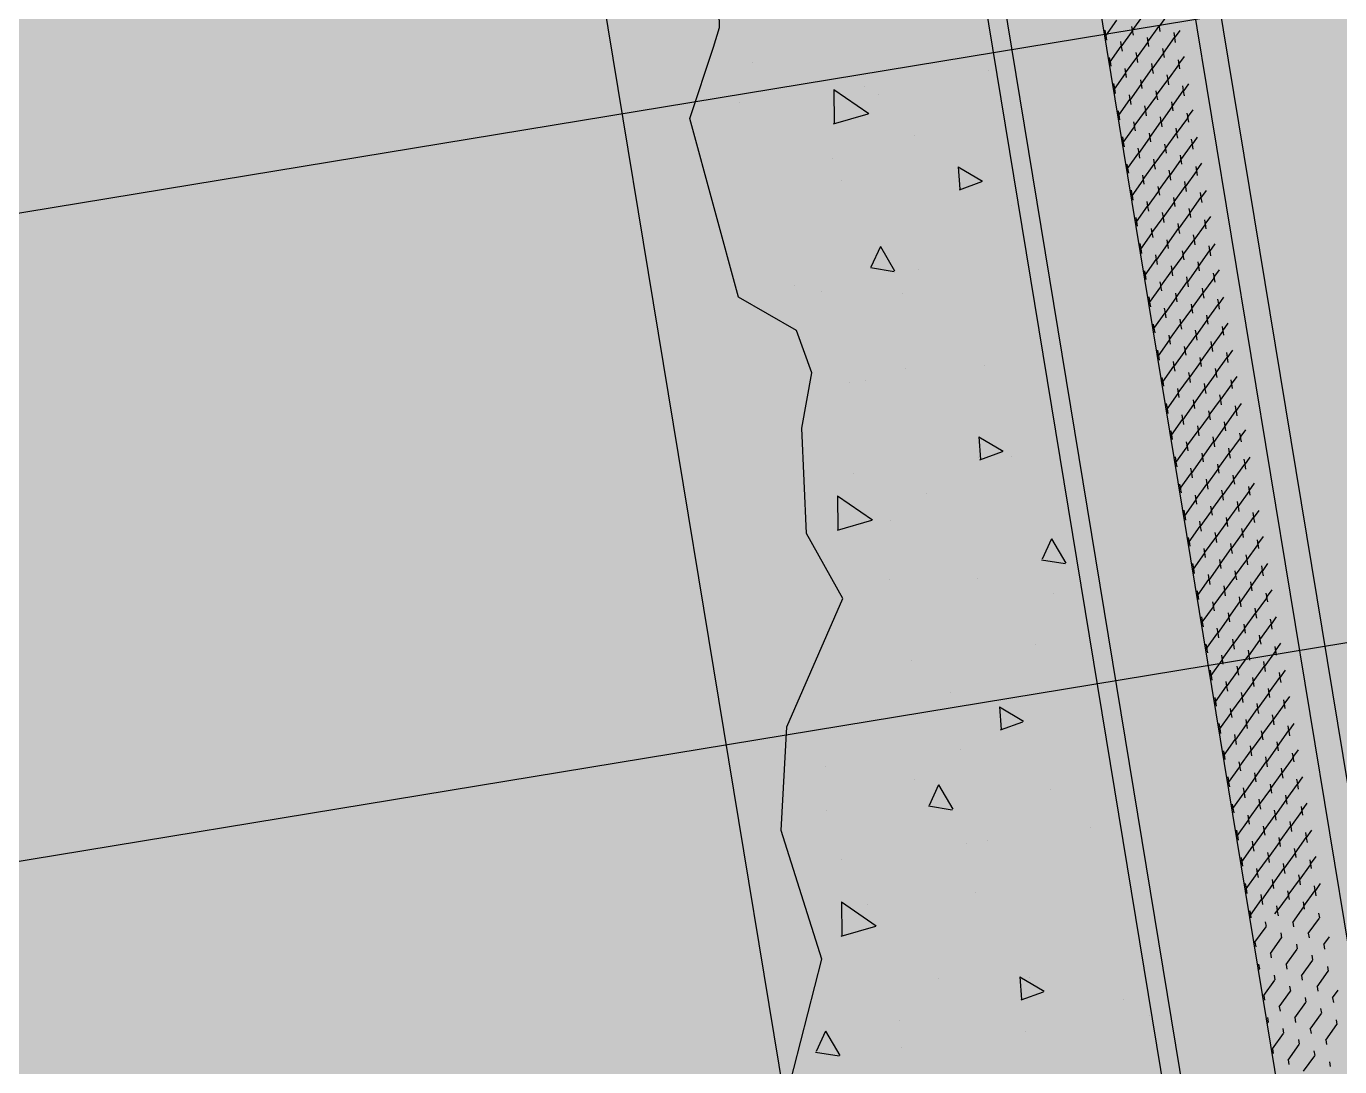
# Model space of a CAD drawing. Header units: millimetres. Extents: x 33240 to 33395, y 51607 to 51720.
# Drawn here: x 33274.4885 to 33274.8378, y 51681.1528 to 51681.4294 of the extents above; entities that cross this region are included whole.
import ezdxf

# ---------------------------------------------------------------- set-up
doc = ezdxf.new("R2010")
doc.units = ezdxf.units.MM
doc.header["$LTSCALE"] = 0.3
doc.header["$MEASUREMENT"] = 0
doc.linetypes.add('ACAD_ISO04W100', pattern=[30, 24, -3, 0, -3])
for name, color, linetype in [('07-REVT-SOL', 8, 'CONTINUOUS'), ('08-EQUI-MEUBLE-PROJ-01', 11, 'CONTINUOUS'), ('15-PLAF-TECHN-TEMPORAIRE', 113, 'CONTINUOUS')]:
    doc.layers.add(name, color=color, linetype=linetype)

msp = doc.modelspace()

# ---------------------------------------------------------------- hatches: boundary and pattern name
at = {"layer": '07-REVT-SOL'}
h = msp.add_hatch(dxfattribs=at)
h.set_pattern_fill('CROSS', color=30, style=0)
h.set_pattern_definition([(189.35057367, (57785.36794, 108093.83487), (-0.2060594638, -0.2872968802), [0.125, -0.375]), (279.35057367, (57785.29612, 108093.88639), (0.2872968802, -0.2060594638), [0.125, -0.375])])
edge = h.paths.add_edge_path()
edge.add_line((33283.37834, 51687.08222), (33282.64428, 51691.54015))
edge.add_line((33282.64428, 51691.54015), (33270.16237, 51689.48484))
edge.add_line((33270.16237, 51689.48484), (33272.72134, 51673.94416))
edge.add_line((33272.72134, 51673.94416), (33273.82317, 51674.12555))
edge.add_line((33273.82317, 51674.12555), (33273.45317, 51676.37256))
edge.add_line((33273.45317, 51676.37256), (33279.43924, 51677.35824))
edge.add_line((33279.43924, 51677.35824), (33280.44289, 51671.26305))
edge.add_line((33280.44289, 51671.26305), (33280.69327, 51669.7425))
edge.add_line((33280.69327, 51669.7425), (33287.18279, 51670.81109))
edge.add_arc((33295.49829, 51677.43212), 10.62947, 146.696325, 218.527795, ccw=False)
edge.add_line((33286.61448, 51683.26851), (33287.3226, 51684.32885))
edge.add_line((33287.3226, 51684.32885), (33288.3032, 51685.52771))
edge.add_line((33288.3032, 51685.52771), (33286.19868, 51687.54663))
edge.add_line((33286.19868, 51687.54663), (33283.37834, 51687.08222))

# ---------------------------------------------------------------- linework, layer by layer
at = {"layer": '08-EQUI-MEUBLE-PROJ-01', "ltscale": 0.8}
for p, q in [((33273.78824, 51687.2367), (33274.9208, 51680.35868)), ((33274.9504, 51680.36355), (33274.37014, 51683.88745))]:
    msp.add_line(p, q, dxfattribs=at)
at = {"layer": '08-EQUI-MEUBLE-PROJ-01', "color": 8, "ltscale": 0.8}
for p, q in [((33273.68957, 51687.22046), (33274.95606, 51679.52903)), ((33274.538, 51683.01896), (33274.97459, 51680.36754)), ((33274.5453, 51683.01669), (33274.98133, 51680.36865)), ((33274.74253, 51681.47207), (33274.82377, 51680.97873)), ((33274.67286, 51681.42912), (33274.67272, 51681.43758)), ((33274.78263, 51681.42822), (33274.78559, 51681.43234)), ((33274.78974, 51681.42924), (33274.7927, 51681.43337)), ((33274.67124, 51681.42389), (33274.67286, 51681.42912)), ((33274.77557, 51681.42691), (33274.77853, 51681.43104)), ((33274.78274, 51681.42814), (33274.78254, 51681.42939)), ((33274.78676, 51681.42526), (33274.78972, 51681.42938)), ((33274.79004, 51681.42805), (33274.78983, 51681.42931)), ((33274.77533, 51681.42675), (33274.77554, 51681.42705)), ((33274.77563, 51681.42711), (33274.77542, 51681.42836)), ((33274.77586, 51681.42572), (33274.77565, 51681.42697)), ((33274.77976, 51681.42415), (33274.77955, 51681.4254)), ((33274.77969, 51681.42395), (33274.78265, 51681.42808)), ((33274.78293, 51681.42703), (33274.78272, 51681.42828)), ((33274.78382, 51681.42099), (33274.78678, 51681.42512)), ((33274.78687, 51681.42518), (33274.78666, 51681.42643)), ((33274.78705, 51681.42407), (33274.78685, 51681.42532)), ((33274.79089, 51681.4223), (33274.79385, 51681.42642)), ((33274.79394, 51681.42649), (33274.79373, 51681.42774)), ((33274.79387, 51681.42628), (33274.79534, 51681.42833)), ((33274.79416, 51681.42509), (33274.79396, 51681.42635)), ((33274.66496, 51681.40489), (33274.67124, 51681.42389)), ((33274.77671, 51681.41996), (33274.77967, 51681.42409)), ((33274.77999, 51681.42276), (33274.77978, 51681.42401)), ((33274.78389, 51681.42119), (33274.78368, 51681.42244)), ((33274.78795, 51681.41803), (33274.79091, 51681.42216)), ((33274.791, 51681.42222), (33274.79079, 51681.42347)), ((33274.79118, 51681.4211), (33274.79097, 51681.42236)), ((33274.68156, 51681.41979), (33274.68156, 51681.41979)), ((33274.77652, 51681.41952), (33274.77673, 51681.41982)), ((33274.77682, 51681.41988), (33274.77661, 51681.42114)), ((33274.777, 51681.41877), (33274.7768, 51681.42002)), ((33274.78095, 51681.41692), (33274.78074, 51681.41818)), ((33274.78084, 51681.417), (33274.7838, 51681.42113)), ((33274.78412, 51681.4198), (33274.78391, 51681.42105)), ((33274.78497, 51681.41404), (33274.78793, 51681.41817)), ((33274.78801, 51681.41823), (33274.78781, 51681.41948)), ((33274.79208, 51681.41507), (33274.79504, 51681.41919)), ((33274.79513, 51681.41926), (33274.79492, 51681.42051)), ((33274.79502, 51681.41933), (33274.79648, 51681.42138)), ((33274.79531, 51681.41814), (33274.7951, 51681.4194)), ((33274.74434, 51681.41769), (33274.74434, 51681.41769)), ((33274.7779, 51681.41273), (33274.78086, 51681.41686)), ((33274.78113, 51681.41581), (33274.78093, 51681.41706)), ((33274.78508, 51681.41396), (33274.78487, 51681.41522)), ((33274.78824, 51681.41684), (33274.78804, 51681.41809)), ((33274.78909, 51681.41108), (33274.79205, 51681.41521)), ((33274.79214, 51681.41527), (33274.79194, 51681.41652)), ((33274.79237, 51681.41388), (33274.79217, 51681.41513)), ((33274.70327, 51681.41262), (33274.71255, 51681.40625)), ((33274.70327, 51681.41262), (33274.70336, 51681.40362)), ((33274.7113, 51681.41348), (33274.7113, 51681.41348)), ((33274.71508, 51681.41134), (33274.71508, 51681.41134)), ((33274.77766, 51681.41258), (33274.77788, 51681.41287)), ((33274.77796, 51681.41293), (33274.77776, 51681.41419)), ((33274.77819, 51681.41154), (33274.77799, 51681.41279)), ((33274.78209, 51681.40997), (33274.78189, 51681.41123)), ((33274.78203, 51681.40977), (33274.78499, 51681.4139)), ((33274.78526, 51681.41285), (33274.78505, 51681.4141)), ((33274.7892, 51681.411), (33274.789, 51681.41225)), ((33274.78939, 51681.40989), (33274.78918, 51681.41114)), ((33274.79322, 51681.40812), (33274.79618, 51681.41225)), ((33274.79627, 51681.41231), (33274.79606, 51681.41356)), ((33274.79621, 51681.41211), (33274.79767, 51681.41415)), ((33274.7965, 51681.41092), (33274.79629, 51681.41217)), ((33274.67825, 51681.40927), (33274.67825, 51681.40927)), ((33274.77904, 51681.40578), (33274.782, 51681.40991)), ((33274.78232, 51681.40858), (33274.78212, 51681.40983)), ((33274.78622, 51681.40701), (33274.78601, 51681.40827)), ((33274.78616, 51681.40681), (33274.78912, 51681.41094)), ((33274.79028, 51681.40385), (33274.79324, 51681.40798)), ((33274.79333, 51681.40804), (33274.79313, 51681.40929)), ((33274.79352, 51681.40693), (33274.79331, 51681.40818)), ((33274.67791, 51681.35742), (33274.66496, 51681.40489)), ((33274.70321, 51681.40349), (33274.7124, 51681.40613)), ((33274.77885, 51681.40535), (33274.77907, 51681.40564)), ((33274.77915, 51681.40571), (33274.77895, 51681.40696)), ((33274.77934, 51681.40459), (33274.77913, 51681.40585)), ((33274.78317, 51681.40282), (33274.78613, 51681.40695)), ((33274.78645, 51681.40562), (33274.78624, 51681.40687)), ((33274.79035, 51681.40405), (33274.79014, 51681.40531)), ((33274.79441, 51681.40089), (33274.79737, 51681.40502)), ((33274.79746, 51681.40508), (33274.79725, 51681.40633)), ((33274.79735, 51681.40516), (33274.79882, 51681.4072)), ((33274.79764, 51681.40397), (33274.79744, 51681.40522)), ((33274.78023, 51681.39855), (33274.7832, 51681.40268)), ((33274.78328, 51681.40275), (33274.78308, 51681.404)), ((33274.78347, 51681.40163), (33274.78326, 51681.40288)), ((33274.78741, 51681.39978), (33274.7872, 51681.40104)), ((33274.7873, 51681.39986), (33274.79026, 51681.40399)), ((33274.79058, 51681.40266), (33274.79037, 51681.40391)), ((33274.79143, 51681.3969), (33274.79439, 51681.40103)), ((33274.79448, 51681.40109), (33274.79427, 51681.40234)), ((33274.79471, 51681.3997), (33274.7945, 51681.40095)), ((33274.72475, 51681.40025), (33274.72475, 51681.40025)), ((33274.78, 51681.3984), (33274.78021, 51681.39869)), ((33274.7803, 51681.39876), (33274.78009, 51681.40001)), ((33274.78053, 51681.39736), (33274.78032, 51681.39862)), ((33274.78436, 51681.39559), (33274.78732, 51681.39972)), ((33274.78759, 51681.39867), (33274.78739, 51681.39992)), ((33274.79154, 51681.39682), (33274.79133, 51681.39808)), ((33274.79556, 51681.39394), (33274.79852, 51681.39807)), ((33274.7986, 51681.39813), (33274.7984, 51681.39938)), ((33274.79854, 51681.39793), (33274.80001, 51681.39998)), ((33274.79883, 51681.39674), (33274.79863, 51681.39799)), ((33274.70286, 51681.39431), (33274.70286, 51681.39431)), ((33274.78138, 51681.39161), (33274.78434, 51681.39573)), ((33274.78443, 51681.3958), (33274.78422, 51681.39705)), ((33274.78466, 51681.3944), (33274.78445, 51681.39566)), ((33274.78856, 51681.39284), (33274.78835, 51681.39409)), ((33274.78849, 51681.39263), (33274.79145, 51681.39676)), ((33274.79172, 51681.39571), (33274.79152, 51681.39696)), ((33274.79262, 51681.38967), (33274.79558, 51681.3938)), ((33274.79567, 51681.39386), (33274.79546, 51681.39512)), ((33274.79585, 51681.39275), (33274.79564, 51681.394)), ((33274.73636, 51681.39207), (33274.74281, 51681.38825)), ((33274.73636, 51681.39207), (33274.73681, 51681.38609)), ((33274.78119, 51681.39117), (33274.7814, 51681.39147)), ((33274.78149, 51681.39153), (33274.78128, 51681.39278)), ((33274.78167, 51681.39041), (33274.78147, 51681.39167)), ((33274.78551, 51681.38865), (33274.78847, 51681.39277)), ((33274.78878, 51681.39144), (33274.78858, 51681.3927)), ((33274.79268, 51681.38987), (33274.79248, 51681.39113)), ((33274.79675, 51681.38671), (33274.79971, 51681.39084)), ((33274.79979, 51681.3909), (33274.79959, 51681.39216)), ((33274.79968, 51681.39098), (33274.80115, 51681.39303)), ((33274.79998, 51681.38979), (33274.79977, 51681.39104)), ((33274.70525, 51681.38836), (33274.70525, 51681.38836)), ((33274.73665, 51681.38596), (33274.74265, 51681.38812)), ((33274.78257, 51681.38438), (33274.78553, 51681.38851)), ((33274.78562, 51681.38857), (33274.78541, 51681.38982)), ((33274.7858, 51681.38745), (33274.78559, 51681.38871)), ((33274.78975, 51681.38561), (33274.78954, 51681.38686)), ((33274.78963, 51681.38568), (33274.7926, 51681.38981)), ((33274.79291, 51681.38848), (33274.79271, 51681.38974)), ((33274.79376, 51681.38272), (33274.79672, 51681.38685)), ((33274.79681, 51681.38691), (33274.7966, 51681.38817)), ((33274.79704, 51681.38552), (33274.79683, 51681.38677)), ((33274.78233, 51681.38422), (33274.78255, 51681.38452)), ((33274.78263, 51681.38458), (33274.78243, 51681.38583)), ((33274.78286, 51681.38319), (33274.78266, 51681.38444)), ((33274.7867, 51681.38142), (33274.78966, 51681.38554)), ((33274.78993, 51681.38449), (33274.78972, 51681.38575)), ((33274.79387, 51681.38265), (33274.79367, 51681.3839)), ((33274.79789, 51681.37976), (33274.80085, 51681.38389)), ((33274.80094, 51681.38395), (33274.80073, 51681.38521)), ((33274.80087, 51681.38375), (33274.80234, 51681.3858)), ((33274.80117, 51681.38256), (33274.80096, 51681.38381)), ((33274.75054, 51681.38176), (33274.75054, 51681.38176)), ((33274.78371, 51681.37743), (33274.78667, 51681.38156)), ((33274.78676, 51681.38162), (33274.78656, 51681.38287)), ((33274.78699, 51681.38023), (33274.78678, 51681.38148)), ((33274.79089, 51681.37866), (33274.79068, 51681.37991)), ((33274.79082, 51681.37846), (33274.79379, 51681.38258)), ((33274.79406, 51681.38153), (33274.79385, 51681.38279)), ((33274.798, 51681.37969), (33274.7978, 51681.38094)), ((33274.79818, 51681.37857), (33274.79798, 51681.37983)), ((33274.78352, 51681.37699), (33274.78374, 51681.37729)), ((33274.78382, 51681.37735), (33274.78362, 51681.3786)), ((33274.78401, 51681.37624), (33274.7838, 51681.37749)), ((33274.78784, 51681.37447), (33274.7908, 51681.3786)), ((33274.79112, 51681.37727), (33274.79091, 51681.37852)), ((33274.79502, 51681.3757), (33274.79481, 51681.37695)), ((33274.79495, 51681.37549), (33274.79791, 51681.37962)), ((33274.79908, 51681.37253), (33274.80204, 51681.37666)), ((33274.80213, 51681.37672), (33274.80192, 51681.37798)), ((33274.80202, 51681.3768), (33274.80349, 51681.37885)), ((33274.80231, 51681.37561), (33274.80211, 51681.37686)), ((33274.7849, 51681.3702), (33274.78786, 51681.37433)), ((33274.78795, 51681.37439), (33274.78775, 51681.37564)), ((33274.78814, 51681.37328), (33274.78793, 51681.37453)), ((33274.79197, 51681.37151), (33274.79493, 51681.37564)), ((33274.79525, 51681.3743), (33274.79504, 51681.37556)), ((33274.79915, 51681.37274), (33274.79894, 51681.37399)), ((33274.71566, 51681.37084), (33274.71315, 51681.36539)), ((33274.71566, 51681.37084), (33274.71944, 51681.36437)), ((33274.78467, 51681.37004), (33274.78488, 51681.37034)), ((33274.78497, 51681.3704), (33274.78476, 51681.37165)), ((33274.7852, 51681.36901), (33274.78499, 51681.37026)), ((33274.78903, 51681.36724), (33274.79199, 51681.37137)), ((33274.79208, 51681.37143), (33274.79187, 51681.37268)), ((33274.79226, 51681.37032), (33274.79206, 51681.37157)), ((33274.79621, 51681.36847), (33274.796, 51681.36972)), ((33274.7961, 51681.36855), (33274.79906, 51681.37267)), ((33274.79937, 51681.37134), (33274.79917, 51681.3726)), ((33274.80023, 51681.36559), (33274.80319, 51681.36971)), ((33274.80327, 51681.36978), (33274.80307, 51681.37103)), ((33274.80321, 51681.36957), (33274.80468, 51681.37162)), ((33274.8035, 51681.36838), (33274.8033, 51681.36964)), ((33274.78605, 51681.36325), (33274.78901, 51681.36738)), ((33274.7891, 51681.36744), (33274.78889, 51681.36869)), ((33274.78933, 51681.36605), (33274.78912, 51681.3673)), ((33274.79322, 51681.36448), (33274.79302, 51681.36573)), ((33274.79316, 51681.36428), (33274.79612, 51681.36841)), ((33274.79639, 51681.36736), (33274.79618, 51681.36861)), ((33274.80034, 51681.36551), (33274.80013, 51681.36676)), ((33274.71299, 51681.36526), (33274.71929, 51681.36424)), ((33274.72582, 51681.36468), (33274.72582, 51681.36468)), ((33274.78586, 51681.36281), (33274.78607, 51681.36311)), ((33274.78616, 51681.36317), (33274.78595, 51681.36443)), ((33274.78634, 51681.36206), (33274.78614, 51681.36331)), ((33274.79018, 51681.36029), (33274.79314, 51681.36442)), ((33274.79345, 51681.36309), (33274.79325, 51681.36434)), ((33274.79735, 51681.36152), (33274.79715, 51681.36277)), ((33274.79729, 51681.36132), (33274.80025, 51681.36545)), ((33274.80052, 51681.36439), (33274.80031, 51681.36565)), ((33274.80142, 51681.35836), (33274.80438, 51681.36248)), ((33274.80446, 51681.36255), (33274.80426, 51681.3638)), ((33274.80435, 51681.36262), (33274.80582, 51681.36467)), ((33274.80465, 51681.36143), (33274.80444, 51681.36269)), ((33274.69278, 51681.36047), (33274.69278, 51681.36047)), ((33274.70003, 51681.35883), (33274.70003, 51681.35883)), ((33274.78724, 51681.35602), (33274.7902, 51681.36015)), ((33274.79029, 51681.36021), (33274.79008, 51681.36147)), ((33274.79047, 51681.3591), (33274.79026, 51681.36035)), ((33274.7943, 51681.35733), (33274.79726, 51681.36146)), ((33274.79758, 51681.36013), (33274.79738, 51681.36138)), ((33274.80148, 51681.35856), (33274.80127, 51681.35981)), ((33274.69336, 51681.34858), (33274.67791, 51681.35742)), ((33274.72153, 51681.3583), (33274.72153, 51681.3583)), ((33274.787, 51681.35587), (33274.78721, 51681.35616)), ((33274.7873, 51681.35622), (33274.7871, 51681.35748)), ((33274.78753, 51681.35483), (33274.78733, 51681.35608)), ((33274.79137, 51681.35306), (33274.79433, 51681.35719)), ((33274.79441, 51681.35725), (33274.79421, 51681.35851)), ((33274.7946, 51681.35614), (33274.79439, 51681.35739)), ((33274.79854, 51681.35429), (33274.79834, 51681.35554)), ((33274.79843, 51681.35437), (33274.80139, 51681.3585)), ((33274.80171, 51681.35717), (33274.8015, 51681.35842)), ((33274.80256, 51681.35141), (33274.80552, 51681.35554)), ((33274.80561, 51681.3556), (33274.8054, 51681.35685)), ((33274.80554, 51681.3554), (33274.80701, 51681.35744)), ((33274.80584, 51681.35421), (33274.80563, 51681.35546)), ((33274.78838, 51681.34907), (33274.79134, 51681.3532)), ((33274.79143, 51681.35326), (33274.79122, 51681.35452)), ((33274.79166, 51681.35187), (33274.79145, 51681.35312)), ((33274.79549, 51681.3501), (33274.79845, 51681.35423)), ((33274.79873, 51681.35318), (33274.79852, 51681.35443)), ((33274.80267, 51681.35133), (33274.80246, 51681.35258)), ((33274.69741, 51681.3373), (33274.69336, 51681.34858)), ((33274.78819, 51681.34864), (33274.78841, 51681.34893)), ((33274.78849, 51681.349), (33274.78829, 51681.35025)), ((33274.78868, 51681.34788), (33274.78847, 51681.34914)), ((33274.79251, 51681.34611), (33274.79547, 51681.35024)), ((33274.79556, 51681.3503), (33274.79535, 51681.35156)), ((33274.79579, 51681.34891), (33274.79558, 51681.35016)), ((33274.79969, 51681.34734), (33274.79948, 51681.3486)), ((33274.79962, 51681.34714), (33274.80258, 51681.35127)), ((33274.80285, 51681.35022), (33274.80265, 51681.35147)), ((33274.80375, 51681.34418), (33274.80671, 51681.34831)), ((33274.8068, 51681.34837), (33274.80659, 51681.34962)), ((33274.80669, 51681.34845), (33274.80816, 51681.35049)), ((33274.80698, 51681.34726), (33274.80678, 51681.34851)), ((33274.78957, 51681.34184), (33274.79253, 51681.34597)), ((33274.79262, 51681.34604), (33274.79241, 51681.34729)), ((33274.7928, 51681.34492), (33274.7926, 51681.34617)), ((33274.79664, 51681.34315), (33274.7996, 51681.34728)), ((33274.79992, 51681.34595), (33274.79971, 51681.3472)), ((33274.80381, 51681.34438), (33274.80361, 51681.34563)), ((33274.78934, 51681.34169), (33274.78955, 51681.34198)), ((33274.78964, 51681.34205), (33274.78943, 51681.3433)), ((33274.78987, 51681.34065), (33274.78966, 51681.34191)), ((33274.7937, 51681.33888), (33274.79666, 51681.34301)), ((33274.79675, 51681.34307), (33274.79654, 51681.34433)), ((33274.79693, 51681.34196), (33274.79673, 51681.34321)), ((33274.80088, 51681.34011), (33274.80067, 51681.34137)), ((33274.80077, 51681.34019), (33274.80373, 51681.34432)), ((33274.80404, 51681.34299), (33274.80384, 51681.34424)), ((33274.80489, 51681.33723), (33274.80785, 51681.34136)), ((33274.80794, 51681.34142), (33274.80774, 51681.34267)), ((33274.80788, 51681.34122), (33274.80935, 51681.34327)), ((33274.80817, 51681.34003), (33274.80797, 51681.34128)), ((33274.72221, 51681.33839), (33274.72221, 51681.33839)), ((33274.74322, 51681.33928), (33274.74322, 51681.33928)), ((33274.79072, 51681.3349), (33274.79368, 51681.33902)), ((33274.79377, 51681.33909), (33274.79356, 51681.34034)), ((33274.79399, 51681.33769), (33274.79379, 51681.33895)), ((33274.79783, 51681.33592), (33274.80079, 51681.34005)), ((33274.80106, 51681.339), (33274.80085, 51681.34025)), ((33274.805, 51681.33715), (33274.8048, 51681.33841)), ((33274.69477, 51681.32256), (33274.69741, 51681.3373)), ((33274.70735, 51681.33466), (33274.70735, 51681.33466)), ((33274.7117, 51681.33532), (33274.7117, 51681.33532)), ((33274.79053, 51681.33446), (33274.79074, 51681.33476)), ((33274.79083, 51681.33482), (33274.79062, 51681.33607)), ((33274.79101, 51681.3337), (33274.7908, 51681.33496)), ((33274.79484, 51681.33194), (33274.79781, 51681.33606)), ((33274.79789, 51681.33613), (33274.79769, 51681.33738)), ((33274.79812, 51681.33473), (33274.79792, 51681.33599)), ((33274.80202, 51681.33316), (33274.80181, 51681.33442)), ((33274.80196, 51681.33296), (33274.80492, 51681.33709)), ((33274.80519, 51681.33604), (33274.80498, 51681.33729)), ((33274.80913, 51681.33419), (33274.80893, 51681.33545)), ((33274.80902, 51681.33427), (33274.81049, 51681.33632)), ((33274.80932, 51681.33308), (33274.80911, 51681.33433)), ((33274.79191, 51681.32767), (33274.79487, 51681.3318)), ((33274.79496, 51681.33186), (33274.79475, 51681.33311)), ((33274.79514, 51681.33074), (33274.79493, 51681.332)), ((33274.79897, 51681.32897), (33274.80193, 51681.3331)), ((33274.80225, 51681.33177), (33274.80204, 51681.33303)), ((33274.80615, 51681.3302), (33274.80594, 51681.33146)), ((33274.80608, 51681.33), (33274.80905, 51681.33413)), ((33274.79167, 51681.32751), (33274.79188, 51681.32781)), ((33274.79197, 51681.32787), (33274.79177, 51681.32912)), ((33274.7922, 51681.32648), (33274.79199, 51681.32773)), ((33274.79603, 51681.32471), (33274.799, 51681.32883)), ((33274.79908, 51681.3289), (33274.79888, 51681.33015)), ((33274.79927, 51681.32778), (33274.79906, 51681.32904)), ((33274.8031, 51681.32601), (33274.80606, 51681.33014)), ((33274.80638, 51681.32881), (33274.80617, 51681.33006)), ((33274.81028, 51681.32724), (33274.81007, 51681.3285)), ((33274.81021, 51681.32704), (33274.81168, 51681.32909)), ((33274.79305, 51681.32072), (33274.79601, 51681.32485)), ((33274.7961, 51681.32491), (33274.79589, 51681.32616)), ((33274.79633, 51681.32352), (33274.79612, 51681.32477)), ((33274.80016, 51681.32175), (33274.80312, 51681.32587)), ((33274.80321, 51681.32594), (33274.80301, 51681.32719)), ((33274.80339, 51681.32482), (33274.80319, 51681.32608)), ((33274.80734, 51681.32298), (33274.80713, 51681.32423)), ((33274.80723, 51681.32305), (33274.81019, 51681.32718)), ((33274.81051, 51681.32585), (33274.8103, 51681.3271)), ((33274.69597, 51681.29453), (33274.69477, 51681.32256)), ((33274.79286, 51681.32028), (33274.79307, 51681.32058)), ((33274.79316, 51681.32064), (33274.79296, 51681.32189)), ((33274.79335, 51681.31953), (33274.79314, 51681.32078)), ((33274.79718, 51681.31776), (33274.80014, 51681.32189)), ((33274.80023, 51681.32195), (33274.80002, 51681.3232)), ((33274.80046, 51681.32056), (33274.80025, 51681.32181)), ((33274.80429, 51681.31878), (33274.80725, 51681.32291)), ((33274.80752, 51681.32186), (33274.80732, 51681.32312)), ((33274.81147, 51681.32001), (33274.81126, 51681.32127)), ((33274.81136, 51681.32009), (33274.81283, 51681.32214)), ((33274.74182, 51681.32028), (33274.74827, 51681.31645)), ((33274.74182, 51681.32028), (33274.74227, 51681.31429)), ((33274.79424, 51681.31349), (33274.7972, 51681.31762)), ((33274.79729, 51681.31768), (33274.79708, 51681.31893)), ((33274.79747, 51681.31657), (33274.79727, 51681.31782)), ((33274.80131, 51681.3148), (33274.80427, 51681.31893)), ((33274.80436, 51681.31899), (33274.80415, 51681.32024)), ((33274.80459, 51681.31759), (33274.80438, 51681.31885)), ((33274.80848, 51681.31603), (33274.80828, 51681.31728)), ((33274.80842, 51681.31582), (33274.81138, 51681.31995)), ((33274.81165, 51681.3189), (33274.81144, 51681.32015)), ((33274.74166, 51681.31465), (33274.74166, 51681.31465)), ((33274.74211, 51681.31417), (33274.74811, 51681.31633)), ((33274.75054, 51681.31511), (33274.75054, 51681.31511)), ((33274.79401, 51681.31333), (33274.79422, 51681.31363)), ((33274.79431, 51681.31369), (33274.7941, 51681.31494)), ((33274.79454, 51681.3123), (33274.79433, 51681.31355)), ((33274.79837, 51681.31053), (33274.80133, 51681.31466)), ((33274.80142, 51681.31472), (33274.80121, 51681.31597)), ((33274.8016, 51681.31361), (33274.80139, 51681.31486)), ((33274.80544, 51681.31184), (33274.8084, 51681.31596)), ((33274.80871, 51681.31463), (33274.80851, 51681.31589)), ((33274.81261, 51681.31307), (33274.81241, 51681.31432)), ((33274.81255, 51681.31286), (33274.81402, 51681.31491)), ((33274.70861, 51681.31044), (33274.70861, 51681.31044)), ((33274.79539, 51681.30654), (33274.79835, 51681.31067)), ((33274.79843, 51681.31073), (33274.79823, 51681.31198)), ((33274.79866, 51681.30934), (33274.79846, 51681.31059)), ((33274.8025, 51681.30757), (33274.80546, 51681.3117)), ((33274.80555, 51681.31176), (33274.80534, 51681.31301)), ((33274.80573, 51681.31065), (33274.80552, 51681.3119)), ((33274.80967, 51681.3088), (33274.80947, 51681.31005)), ((33274.80956, 51681.30888), (33274.81252, 51681.313)), ((33274.81284, 51681.31167), (33274.81263, 51681.31293)), ((33274.7952, 51681.3061), (33274.79541, 51681.3064)), ((33274.7955, 51681.30646), (33274.79529, 51681.30772)), ((33274.79568, 51681.30535), (33274.79547, 51681.3066)), ((33274.79951, 51681.30358), (33274.80247, 51681.30771)), ((33274.80256, 51681.30777), (33274.80236, 51681.30902)), ((33274.80279, 51681.30638), (33274.80259, 51681.30763)), ((33274.80663, 51681.30461), (33274.80959, 51681.30874)), ((33274.80986, 51681.30768), (33274.80965, 51681.30894)), ((33274.8138, 51681.30584), (33274.8136, 51681.30709)), ((33274.81369, 51681.30591), (33274.81516, 51681.30796)), ((33274.70428, 51681.30462), (33274.71356, 51681.29825)), ((33274.70428, 51681.30462), (33274.70436, 51681.29562)), ((33274.72797, 51681.30526), (33274.72797, 51681.30526)), ((33274.79658, 51681.29931), (33274.79954, 51681.30344)), ((33274.79962, 51681.3035), (33274.79942, 51681.30476)), ((33274.79981, 51681.30239), (33274.7996, 51681.30364)), ((33274.80364, 51681.30062), (33274.8066, 51681.30475)), ((33274.80669, 51681.30481), (33274.80648, 51681.30606)), ((33274.80692, 51681.30342), (33274.80671, 51681.30467)), ((33274.81082, 51681.30185), (33274.81061, 51681.3031)), ((33274.81075, 51681.30165), (33274.81371, 51681.30577)), ((33274.81399, 51681.30472), (33274.81378, 51681.30598)), ((33274.79634, 51681.29916), (33274.79655, 51681.29945)), ((33274.79664, 51681.29951), (33274.79643, 51681.30077)), ((33274.79687, 51681.29812), (33274.79666, 51681.29937)), ((33274.8007, 51681.29635), (33274.80366, 51681.30048)), ((33274.80375, 51681.30054), (33274.80355, 51681.3018)), ((33274.80394, 51681.29943), (33274.80373, 51681.30068)), ((33274.80777, 51681.29766), (33274.81073, 51681.30179)), ((33274.81105, 51681.30046), (33274.81084, 51681.30171)), ((33274.81495, 51681.29889), (33274.81474, 51681.30014)), ((33274.81488, 51681.29869), (33274.81635, 51681.30073)), ((33274.70422, 51681.2955), (33274.71341, 51681.29813)), ((33274.71842, 51681.2981), (33274.71842, 51681.2981)), ((33274.79772, 51681.29236), (33274.80068, 51681.29649)), ((33274.80077, 51681.29655), (33274.80056, 51681.29781)), ((33274.801, 51681.29516), (33274.80079, 51681.29641)), ((33274.80483, 51681.29339), (33274.80779, 51681.29752)), ((33274.80788, 51681.29758), (33274.80767, 51681.29883)), ((33274.80806, 51681.29647), (33274.80786, 51681.29772)), ((33274.81201, 51681.29462), (33274.8118, 51681.29587)), ((33274.8119, 51681.2947), (33274.81486, 51681.29883)), ((33274.81518, 51681.2975), (33274.81497, 51681.29875)), ((33274.70565, 51681.27731), (33274.69597, 51681.29453)), ((33274.76113, 51681.29318), (33274.75863, 51681.28772)), ((33274.76113, 51681.29318), (33274.76492, 51681.2867)), ((33274.79783, 51681.29229), (33274.79762, 51681.29354)), ((33274.79801, 51681.29117), (33274.79781, 51681.29243)), ((33274.80185, 51681.2894), (33274.80481, 51681.29353)), ((33274.8049, 51681.29359), (33274.80469, 51681.29485)), ((33274.80513, 51681.2922), (33274.80492, 51681.29345)), ((33274.80896, 51681.29043), (33274.81192, 51681.29456)), ((33274.81219, 51681.29351), (33274.81199, 51681.29476)), ((33274.81614, 51681.29166), (33274.81593, 51681.29291)), ((33274.81603, 51681.29174), (33274.81749, 51681.29378)), ((33274.79753, 51681.29193), (33274.79774, 51681.29222)), ((33274.79891, 51681.28513), (33274.80187, 51681.28926)), ((33274.80196, 51681.28933), (33274.80175, 51681.29058)), ((33274.80214, 51681.28821), (33274.80194, 51681.28946)), ((33274.80598, 51681.28644), (33274.80894, 51681.29057)), ((33274.80902, 51681.29063), (33274.80882, 51681.29189)), ((33274.80925, 51681.28924), (33274.80905, 51681.29049)), ((33274.81315, 51681.28767), (33274.81295, 51681.28892)), ((33274.81309, 51681.28747), (33274.81605, 51681.2916)), ((33274.81632, 51681.29055), (33274.81611, 51681.2918)), ((33274.75847, 51681.2876), (33274.76476, 51681.28658)), ((33274.79898, 51681.28534), (33274.79877, 51681.28659)), ((33274.80304, 51681.28217), (33274.806, 51681.2863)), ((33274.80609, 51681.28636), (33274.80588, 51681.28762)), ((33274.80627, 51681.28525), (33274.80606, 51681.2865)), ((33274.8101, 51681.28348), (33274.81306, 51681.28761)), ((33274.81338, 51681.28628), (33274.81318, 51681.28753)), ((33274.81728, 51681.28471), (33274.81707, 51681.28596)), ((33274.81722, 51681.28451), (33274.81868, 51681.28656)), ((33274.71815, 51681.28228), (33274.71815, 51681.28228)), ((33274.74157, 51681.28248), (33274.74157, 51681.28248)), ((33274.79867, 51681.28498), (33274.79889, 51681.28527)), ((33274.7992, 51681.28394), (33274.799, 51681.2852)), ((33274.80005, 51681.27819), (33274.80302, 51681.28231)), ((33274.8031, 51681.28238), (33274.8029, 51681.28363)), ((33274.80333, 51681.28098), (33274.80313, 51681.28224)), ((33274.80717, 51681.27921), (33274.81013, 51681.28334)), ((33274.81021, 51681.2834), (33274.81001, 51681.28466)), ((33274.8104, 51681.28229), (33274.81019, 51681.28354)), ((33274.81423, 51681.28052), (33274.81719, 51681.28465)), ((33274.81751, 51681.28332), (33274.8173, 51681.28457)), ((33274.76161, 51681.27855), (33274.76161, 51681.27855)), ((33274.80017, 51681.27811), (33274.79996, 51681.27936)), ((33274.80418, 51681.27523), (33274.80714, 51681.27935)), ((33274.80723, 51681.27942), (33274.80702, 51681.28067)), ((33274.80746, 51681.27802), (33274.80725, 51681.27928)), ((33274.81129, 51681.27625), (33274.81426, 51681.28038)), ((33274.81434, 51681.28044), (33274.81414, 51681.2817)), ((33274.81453, 51681.27933), (33274.81432, 51681.28058)), ((33274.81847, 51681.27748), (33274.81826, 51681.27874)), ((33274.81836, 51681.27756), (33274.81983, 51681.27961)), ((33274.69073, 51681.24321), (33274.70565, 51681.27731)), ((33274.79987, 51681.27775), (33274.80008, 51681.27805)), ((33274.80035, 51681.27699), (33274.80014, 51681.27825)), ((33274.80124, 51681.27096), (33274.80421, 51681.27509)), ((33274.80429, 51681.27515), (33274.80409, 51681.2764)), ((33274.80448, 51681.27403), (33274.80427, 51681.27529)), ((33274.80831, 51681.27226), (33274.81127, 51681.27639)), ((33274.81136, 51681.27645), (33274.81115, 51681.27771)), ((33274.81159, 51681.27506), (33274.81138, 51681.27632)), ((33274.81542, 51681.27329), (33274.81838, 51681.27742)), ((33274.81865, 51681.27637), (33274.81845, 51681.27762)), ((33274.80131, 51681.27116), (33274.8011, 51681.27241)), ((33274.80537, 51681.268), (33274.80833, 51681.27212)), ((33274.80842, 51681.27219), (33274.80822, 51681.27344)), ((33274.8086, 51681.27107), (33274.8084, 51681.27233)), ((33274.81244, 51681.2693), (33274.8154, 51681.27343)), ((33274.81549, 51681.27349), (33274.81528, 51681.27475)), ((33274.81572, 51681.2721), (33274.81551, 51681.27335)), ((33274.81962, 51681.27053), (33274.81941, 51681.27179)), ((33274.81955, 51681.27033), (33274.82102, 51681.27238)), ((33274.80101, 51681.2708), (33274.80122, 51681.2711)), ((33274.80154, 51681.26977), (33274.80133, 51681.27102)), ((33274.80239, 51681.26401), (33274.80535, 51681.26814)), ((33274.80544, 51681.2682), (33274.80523, 51681.26945)), ((33274.80567, 51681.26681), (33274.80546, 51681.26806)), ((33274.8095, 51681.26504), (33274.81246, 51681.26916)), ((33274.81255, 51681.26923), (33274.81234, 51681.27048)), ((33274.81273, 51681.26811), (33274.81253, 51681.26937)), ((33274.81657, 51681.26634), (33274.81953, 51681.27047)), ((33274.81984, 51681.26914), (33274.81964, 51681.27039)), ((33274.75695, 51681.26513), (33274.75695, 51681.26513)), ((33274.8025, 51681.26393), (33274.80229, 51681.26518)), ((33274.80652, 51681.26105), (33274.80948, 51681.26518)), ((33274.80957, 51681.26524), (33274.80936, 51681.26649)), ((33274.8098, 51681.26385), (33274.80959, 51681.2651)), ((33274.81363, 51681.26208), (33274.81659, 51681.2662)), ((33274.81668, 51681.26627), (33274.81647, 51681.26752)), ((33274.81686, 51681.26515), (33274.81665, 51681.26641)), ((33274.82081, 51681.2633), (33274.8206, 51681.26456)), ((33274.82069, 51681.26338), (33274.82216, 51681.26543)), ((33274.8022, 51681.26357), (33274.80241, 51681.26387)), ((33274.80268, 51681.26282), (33274.80248, 51681.26407)), ((33274.80663, 51681.26097), (33274.80642, 51681.26222)), ((33274.80681, 51681.25986), (33274.8066, 51681.26111)), ((33274.81065, 51681.25809), (33274.81361, 51681.26222)), ((33274.81369, 51681.26228), (33274.81349, 51681.26353)), ((33274.81392, 51681.26088), (33274.81372, 51681.26214)), ((33274.81776, 51681.25911), (33274.82072, 51681.26324)), ((33274.82099, 51681.26219), (33274.82078, 51681.26344)), ((33274.7239, 51681.26092), (33274.7239, 51681.26092)), ((33274.80364, 51681.25698), (33274.80344, 51681.25823)), ((33274.80358, 51681.25678), (33274.80654, 51681.26091)), ((33274.80771, 51681.25382), (33274.81067, 51681.25795)), ((33274.81076, 51681.25801), (33274.81055, 51681.25926)), ((33274.81094, 51681.2569), (33274.81073, 51681.25815)), ((33274.81477, 51681.25513), (33274.81773, 51681.25925)), ((33274.81782, 51681.25932), (33274.81762, 51681.26057)), ((33274.81805, 51681.25792), (33274.81784, 51681.25918)), ((33274.82195, 51681.25636), (33274.82174, 51681.25761)), ((33274.82188, 51681.25615), (33274.82335, 51681.2582)), ((33274.80334, 51681.25662), (33274.80356, 51681.25692)), ((33274.80387, 51681.25559), (33274.80367, 51681.25684)), ((33274.80472, 51681.24983), (33274.80768, 51681.25396)), ((33274.80777, 51681.25402), (33274.80757, 51681.25527)), ((33274.81184, 51681.25086), (33274.8148, 51681.25499)), ((33274.81488, 51681.25505), (33274.81468, 51681.2563)), ((33274.81507, 51681.25394), (33274.81486, 51681.25519)), ((33274.8189, 51681.25217), (33274.82186, 51681.25629)), ((33274.82218, 51681.25496), (33274.82197, 51681.25622)), ((33274.73442, 51681.25222), (33274.73442, 51681.25222)), ((33274.80483, 51681.24975), (33274.80463, 51681.25101)), ((33274.808, 51681.25263), (33274.8078, 51681.25388)), ((33274.80885, 51681.24687), (33274.81181, 51681.251)), ((33274.8119, 51681.25106), (33274.81169, 51681.25231)), ((33274.81213, 51681.24967), (33274.81192, 51681.25092)), ((33274.81596, 51681.2479), (33274.81892, 51681.25203)), ((33274.81901, 51681.25209), (33274.81881, 51681.25334)), ((33274.8192, 51681.25097), (33274.81899, 51681.25223)), ((33274.82303, 51681.2492), (33274.8245, 51681.25125)), ((33274.74728, 51681.24848), (33274.75373, 51681.24466)), ((33274.74728, 51681.24848), (33274.74774, 51681.2425)), ((33274.80453, 51681.24939), (33274.80475, 51681.24969)), ((33274.80502, 51681.24864), (33274.80481, 51681.24989)), ((33274.80896, 51681.24679), (33274.80876, 51681.24805)), ((33274.81298, 51681.24391), (33274.81594, 51681.24804)), ((33274.81603, 51681.2481), (33274.81582, 51681.24935)), ((33274.81626, 51681.24671), (33274.81605, 51681.24796)), ((33274.82009, 51681.24494), (33274.82305, 51681.24906)), ((33274.82314, 51681.24913), (33274.82293, 51681.25038)), ((33274.82332, 51681.24801), (33274.82312, 51681.24927)), ((33274.74758, 51681.24238), (33274.75357, 51681.24454)), ((33274.80598, 51681.2428), (33274.80577, 51681.24406)), ((33274.80591, 51681.2426), (33274.80887, 51681.24673)), ((33274.80915, 51681.24568), (33274.80894, 51681.24693)), ((33274.81004, 51681.23964), (33274.813, 51681.24377)), ((33274.81309, 51681.24383), (33274.81288, 51681.24509)), ((33274.81327, 51681.24272), (33274.81307, 51681.24397)), ((33274.81711, 51681.24095), (33274.82007, 51681.24508)), ((33274.82016, 51681.24514), (33274.81995, 51681.24639)), ((33274.82039, 51681.24375), (33274.82018, 51681.245)), ((33274.82422, 51681.24198), (33274.82569, 51681.24402)), ((33274.68928, 51681.2156), (33274.69073, 51681.24321)), ((33274.80568, 51681.24245), (33274.80589, 51681.24274)), ((33274.80621, 51681.24141), (33274.806, 51681.24266)), ((33274.81011, 51681.23984), (33274.8099, 51681.2411)), ((33274.81417, 51681.23668), (33274.81713, 51681.24081)), ((33274.81722, 51681.24087), (33274.81701, 51681.24212)), ((33274.8174, 51681.23976), (33274.8172, 51681.24101)), ((33274.82124, 51681.23799), (33274.8242, 51681.24212)), ((33274.82428, 51681.24218), (33274.82408, 51681.24343)), ((33274.82451, 51681.24079), (33274.82431, 51681.24204)), ((33274.73689, 51681.23714), (33274.73689, 51681.23714)), ((33274.80717, 51681.23558), (33274.80696, 51681.23683)), ((33274.80706, 51681.23565), (33274.81002, 51681.23978)), ((33274.81034, 51681.23845), (33274.81013, 51681.2397)), ((33274.81119, 51681.23269), (33274.81415, 51681.23682)), ((33274.81423, 51681.23688), (33274.81403, 51681.23814)), ((33274.81446, 51681.23549), (33274.81426, 51681.23674)), ((33274.8183, 51681.23372), (33274.82126, 51681.23785)), ((33274.82135, 51681.23791), (33274.82114, 51681.23916)), ((33274.82153, 51681.2368), (33274.82132, 51681.23805)), ((33274.82536, 51681.23503), (33274.82683, 51681.23707)), ((33274.80687, 51681.23522), (33274.80708, 51681.23551)), ((33274.80735, 51681.23446), (33274.80715, 51681.23572)), ((33274.8113, 51681.23262), (33274.81109, 51681.23387)), ((33274.81531, 51681.22973), (33274.81827, 51681.23386)), ((33274.81836, 51681.23392), (33274.81816, 51681.23518)), ((33274.81859, 51681.23253), (33274.81839, 51681.23378)), ((33274.82243, 51681.23076), (33274.82539, 51681.23489)), ((33274.82547, 51681.23495), (33274.82527, 51681.2362)), ((33274.82566, 51681.23384), (33274.82545, 51681.23509)), ((33274.70101, 51681.23252), (33274.70101, 51681.23252)), ((33274.80831, 51681.22863), (33274.80811, 51681.22988)), ((33274.80825, 51681.22842), (33274.81121, 51681.23255)), ((33274.81148, 51681.2315), (33274.81127, 51681.23275)), ((33274.81238, 51681.22546), (33274.81534, 51681.22959)), ((33274.81542, 51681.22965), (33274.81522, 51681.23091)), ((33274.81561, 51681.22854), (33274.8154, 51681.22979)), ((33274.81944, 51681.22677), (33274.8224, 51681.2309)), ((33274.82249, 51681.23096), (33274.82228, 51681.23221)), ((33274.82272, 51681.22957), (33274.82251, 51681.23082)), ((33274.82655, 51681.2278), (33274.82802, 51681.22985)), ((33274.72459, 51681.22924), (33274.72459, 51681.22924)), ((33274.7311, 51681.22774), (33274.7286, 51681.22228)), ((33274.7311, 51681.22774), (33274.73489, 51681.22126)), ((33274.76092, 51681.22656), (33274.76092, 51681.22656)), ((33274.80801, 51681.22827), (33274.80823, 51681.22856)), ((33274.80854, 51681.22723), (33274.80834, 51681.22849)), ((33274.81244, 51681.22567), (33274.81223, 51681.22692)), ((33274.8165, 51681.2225), (33274.81947, 51681.22663)), ((33274.81955, 51681.22669), (33274.81935, 51681.22795)), ((33274.81974, 51681.22558), (33274.81953, 51681.22683)), ((33274.82357, 51681.22381), (33274.82653, 51681.22794)), ((33274.82662, 51681.228), (33274.82641, 51681.22925)), ((33274.82685, 51681.22661), (33274.82664, 51681.22786)), ((33274.8095, 51681.2214), (33274.8093, 51681.22265)), ((33274.80939, 51681.22148), (33274.81235, 51681.2256)), ((33274.81267, 51681.22427), (33274.81246, 51681.22553)), ((33274.81352, 51681.21852), (33274.81648, 51681.22264)), ((33274.81657, 51681.22271), (33274.81636, 51681.22396)), ((33274.8168, 51681.22131), (33274.81659, 51681.22257)), ((33274.82063, 51681.21954), (33274.82359, 51681.22367)), ((33274.82368, 51681.22373), (33274.82347, 51681.22499)), ((33274.82386, 51681.22262), (33274.82366, 51681.22387)), ((33274.8277, 51681.22085), (33274.82917, 51681.2229)), ((33274.70137, 51681.22094), (33274.70137, 51681.22094)), ((33274.72844, 51681.22216), (33274.73473, 51681.22114)), ((33274.8092, 51681.22104), (33274.80942, 51681.22134)), ((33274.80969, 51681.22028), (33274.80948, 51681.22154)), ((33274.81363, 51681.21844), (33274.81343, 51681.21969)), ((33274.81765, 51681.21555), (33274.82061, 51681.21968)), ((33274.8207, 51681.21974), (33274.82049, 51681.221)), ((33274.82093, 51681.21835), (33274.82072, 51681.21961)), ((33274.82476, 51681.21658), (33274.82772, 51681.22071)), ((33274.82781, 51681.22077), (33274.8276, 51681.22203)), ((33274.82799, 51681.21966), (33274.82779, 51681.22091)), ((33274.70004, 51681.18145), (33274.68928, 51681.2156)), ((33274.77147, 51681.21633), (33274.77147, 51681.21633)), ((33274.81065, 51681.21445), (33274.81044, 51681.2157)), ((33274.81058, 51681.21425), (33274.81354, 51681.21838)), ((33274.81381, 51681.21732), (33274.81361, 51681.21858)), ((33274.81776, 51681.21548), (33274.81755, 51681.21673)), ((33274.81794, 51681.21436), (33274.81774, 51681.21562)), ((33274.82178, 51681.21259), (33274.82474, 51681.21672)), ((33274.82483, 51681.21678), (33274.82462, 51681.21804)), ((33274.82505, 51681.21539), (33274.82485, 51681.21664)), ((33274.82889, 51681.21362), (33274.83036, 51681.21567)), ((33274.73843, 51681.21212), (33274.73843, 51681.21212)), ((33274.74421, 51681.21297), (33274.74421, 51681.21297)), ((33274.81035, 51681.21409), (33274.81056, 51681.21439)), ((33274.81088, 51681.21306), (33274.81067, 51681.21431)), ((33274.81478, 51681.21149), (33274.81457, 51681.21274)), ((33274.81471, 51681.21129), (33274.81767, 51681.21541)), ((33274.81884, 51681.20833), (33274.8218, 51681.21245)), ((33274.82189, 51681.21252), (33274.82168, 51681.21377)), ((33274.82207, 51681.2114), (33274.82186, 51681.21266)), ((33274.8259, 51681.20963), (33274.82887, 51681.21376)), ((33274.82895, 51681.21382), (33274.82875, 51681.21508)), ((33274.82918, 51681.21243), (33274.82898, 51681.21368)), ((33274.81173, 51681.2073), (33274.81469, 51681.21143)), ((33274.81501, 51681.2101), (33274.8148, 51681.21135)), ((33274.8189, 51681.20853), (33274.8187, 51681.20978)), ((33274.82297, 51681.20537), (33274.82593, 51681.20949)), ((33274.82602, 51681.20956), (33274.82581, 51681.21081)), ((33274.8262, 51681.20844), (33274.82599, 51681.2097)), ((33274.83003, 51681.20667), (33274.8315, 51681.20872)), ((33274.70538, 51681.20791), (33274.70538, 51681.20791)), ((33274.81154, 51681.20686), (33274.81175, 51681.20716)), ((33274.81184, 51681.20722), (33274.81163, 51681.20847)), ((33274.81202, 51681.20611), (33274.81181, 51681.20736)), ((33274.81597, 51681.20426), (33274.81576, 51681.20551)), ((33274.81586, 51681.20434), (33274.81882, 51681.20847)), ((33274.81913, 51681.20714), (33274.81893, 51681.20839)), ((33274.81998, 51681.20138), (33274.82294, 51681.20551)), ((33274.82303, 51681.20557), (33274.82283, 51681.20682)), ((33274.82326, 51681.20417), (33274.82305, 51681.20543)), ((33274.82709, 51681.2024), (33274.83006, 51681.20653)), ((33274.83014, 51681.20659), (33274.82994, 51681.20785)), ((33274.83033, 51681.20548), (33274.83012, 51681.20673)), ((33274.81292, 51681.20007), (33274.81588, 51681.2042)), ((33274.81615, 51681.20315), (33274.81594, 51681.2044)), ((33274.82009, 51681.2013), (33274.81989, 51681.20255)), ((33274.82411, 51681.19842), (33274.82707, 51681.20254)), ((33274.82716, 51681.20261), (33274.82695, 51681.20386)), ((33274.82739, 51681.20121), (33274.82718, 51681.20247)), ((33274.74087, 51681.19918), (33274.74087, 51681.19918)), ((33274.81268, 51681.19991), (33274.81289, 51681.20021)), ((33274.81298, 51681.20027), (33274.81278, 51681.20152)), ((33274.81321, 51681.19888), (33274.81301, 51681.20013)), ((33274.81711, 51681.19731), (33274.8169, 51681.19856)), ((33274.81705, 51681.19711), (33274.82001, 51681.20124)), ((33274.82028, 51681.20019), (33274.82007, 51681.20144)), ((33274.82117, 51681.19415), (33274.82413, 51681.19828)), ((33274.82422, 51681.19834), (33274.82402, 51681.19959)), ((33274.82441, 51681.19723), (33274.8242, 51681.19848)), ((33274.82824, 51681.19546), (33274.8312, 51681.19958)), ((33274.83129, 51681.19965), (33274.83108, 51681.2009)), ((33274.83122, 51681.19944), (33274.83269, 51681.20149)), ((33274.83152, 51681.19825), (33274.83131, 51681.19951)), ((33274.70529, 51681.19663), (33274.71456, 51681.19026)), ((33274.70529, 51681.19663), (33274.70537, 51681.18763)), ((33274.71209, 51681.19596), (33274.71209, 51681.19596)), ((33274.81406, 51681.19312), (33274.81702, 51681.19725)), ((33274.81734, 51681.19592), (33274.81713, 51681.19717)), ((33274.82124, 51681.19435), (33274.82103, 51681.1956)), ((33274.8253, 51681.19119), (33274.82826, 51681.19532)), ((33274.82835, 51681.19538), (33274.82814, 51681.19663)), ((33274.82845, 51681.19474), (33274.82833, 51681.19552)), ((33274.81387, 51681.19268), (33274.81408, 51681.19298)), ((33274.81417, 51681.19304), (33274.81397, 51681.1943)), ((33274.81428, 51681.19241), (33274.81415, 51681.19318)), ((33274.8183, 51681.19008), (33274.81809, 51681.19134)), ((33274.82054, 51681.19344), (33274.82115, 51681.19429)), ((33274.82147, 51681.19296), (33274.82126, 51681.19421)), ((33274.8256, 51681.19), (33274.82539, 51681.19125)), ((33274.82943, 51681.18823), (33274.83239, 51681.19235)), ((33274.83248, 51681.19242), (33274.83227, 51681.19367)), ((33274.70523, 51681.1875), (33274.71442, 51681.19014)), ((33274.81525, 51681.18589), (33274.81821, 51681.19002)), ((33274.82243, 51681.18712), (33274.82222, 51681.18838)), ((33274.82972, 51681.18704), (33274.82952, 51681.18829)), ((33274.81555, 51681.1847), (33274.81534, 51681.18595)), ((33274.81938, 51681.18293), (33274.82234, 51681.18706)), ((33274.82656, 51681.18416), (33274.82635, 51681.18541)), ((33274.83356, 51681.18527), (33274.83503, 51681.18731)), ((33274.83385, 51681.18408), (33274.83365, 51681.18533)), ((33274.69029, 51681.14307), (33274.70004, 51681.18145)), ((33274.81967, 51681.18174), (33274.81947, 51681.18299)), ((33274.82351, 51681.17997), (33274.82647, 51681.1841)), ((33274.82764, 51681.17701), (33274.8306, 51681.18114)), ((33274.83068, 51681.1812), (33274.83048, 51681.18245)), ((33274.81621, 51681.17851), (33274.81642, 51681.1788)), ((33274.81651, 51681.17887), (33274.8163, 51681.18012)), ((33274.82063, 51681.17591), (33274.82043, 51681.17716)), ((33274.8238, 51681.17878), (33274.8236, 51681.18003)), ((33274.83176, 51681.17405), (33274.83472, 51681.17818)), ((33274.83481, 51681.17824), (33274.83461, 51681.17949)), ((33274.73104, 51681.1762), (33274.73104, 51681.1762)), ((33274.75274, 51681.17669), (33274.75919, 51681.17287)), ((33274.75274, 51681.17669), (33274.7532, 51681.17071)), ((33274.75528, 51681.17641), (33274.75528, 51681.17641)), ((33274.81759, 51681.17171), (33274.82055, 51681.17584)), ((33274.82476, 51681.17294), (33274.82456, 51681.1742)), ((33274.82793, 51681.17582), (33274.82772, 51681.17707)), ((33274.83206, 51681.17286), (33274.83185, 51681.17411)), ((33274.75304, 51681.17058), (33274.75903, 51681.17274)), ((33274.78027, 51681.17064), (33274.78027, 51681.17064)), ((33274.81788, 51681.17052), (33274.81767, 51681.17178)), ((33274.82171, 51681.16875), (33274.82468, 51681.17288)), ((33274.82889, 51681.16998), (33274.82868, 51681.17124)), ((33274.83589, 51681.17109), (33274.83736, 51681.17314)), ((33274.83619, 51681.1699), (33274.83598, 51681.17115)), ((33274.82201, 51681.16756), (33274.8218, 51681.16882)), ((33274.82584, 51681.16579), (33274.8288, 51681.16992)), ((33274.82997, 51681.16283), (33274.83293, 51681.16696)), ((33274.83302, 51681.16702), (33274.83281, 51681.16828)), ((33274.72073, 51681.16502), (33274.72073, 51681.16502)), ((33274.78731, 51681.1663), (33274.78731, 51681.1663)), ((33274.81854, 51681.16433), (33274.81875, 51681.16463)), ((33274.81884, 51681.16469), (33274.81864, 51681.16594)), ((33274.82614, 51681.1646), (33274.82593, 51681.16586)), ((33274.8341, 51681.15987), (33274.83706, 51681.164)), ((33274.83715, 51681.16406), (33274.83694, 51681.16532)), ((33274.70107, 51681.1623), (33274.69857, 51681.15684)), ((33274.70107, 51681.1623), (33274.70486, 51681.15582)), ((33274.75426, 51681.16209), (33274.75426, 51681.16209)), ((33274.81992, 51681.15754), (33274.82288, 51681.16167)), ((33274.82297, 51681.16173), (33274.82276, 51681.16298)), ((33274.8271, 51681.15877), (33274.82689, 51681.16002)), ((33274.83026, 51681.16164), (33274.83006, 51681.1629)), ((33274.83439, 51681.15868), (33274.83419, 51681.15993)), ((33274.69841, 51681.15672), (33274.7047, 51681.1557)), ((33274.72122, 51681.15788), (33274.72122, 51681.15788)), ((33274.82022, 51681.15635), (33274.82001, 51681.1576)), ((33274.82405, 51681.15458), (33274.82701, 51681.1587)), ((33274.83123, 51681.15581), (33274.83102, 51681.15706)), ((33274.82434, 51681.15339), (33274.82414, 51681.15464)), ((33274.82818, 51681.15162), (33274.83114, 51681.15574)), ((33274.83535, 51681.15285), (33274.83515, 51681.1541))]:
    msp.add_line(p, q, dxfattribs=at)
at = {"layer": '15-PLAF-TECHN-TEMPORAIRE', "color": 8, "linetype": 'ACAD_ISO04W100'}
msp.add_line((33285.78289, 51683.23981), (33271.97058, 51680.96543), dxfattribs=at)
at = {"layer": '15-PLAF-TECHN-TEMPORAIRE', "ltscale": 10}
msp.add_lwpolyline([(33276.04702, 51679.78203), (33274.40908, 51679.51232), (33274.13937, 51681.15026), (33275.77731, 51681.41997)], close=True, dxfattribs=at)

doc.saveas('drawing.dxf')
